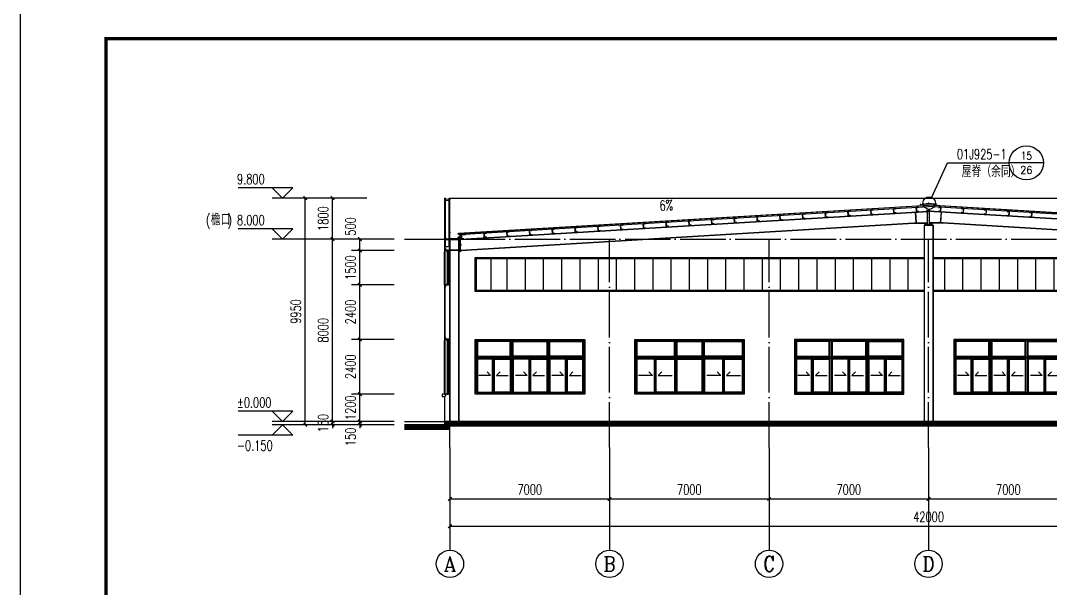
# Model space of a CAD drawing. Extents: x 170967 to 297117, y -33682 to 593582.
# Drawn here: x 170967 to 216156, y 73128 to 98039 of the extents above; entities that cross this region are included whole.
import ezdxf
from ezdxf.enums import TextEntityAlignment as Align

# ---------------------------------------------------------------- set-up
doc = ezdxf.new("R2010")
doc.units = 0
doc.header["$LTSCALE"] = 1000
doc.header["$MEASUREMENT"] = 0
doc.linetypes.add('DOTE', pattern=[2.42, 2, -0.2, 0.02, -0.2])
doc.layers.get('Defpoints').update_dxf_attribs({"color": 250})
for name, color, linetype in [('0 - 彩板', 4, 'Continuous'), ('0 - 梁柱', 3, 'Continuous'), ('0 - 立面线', 7, 'Continuous'), ('0-建筑立面', 255, 'Continuous'), ('AXIS', 171, 'Continuous'), ('AXIS_TEXT', 7, 'Continuous'), ('COLUMN', 9, 'Continuous'), ('DIM_ELEV', 171, 'Continuous'), ('DIM_IDEN', 150, 'Continuous'), ('DIM_SYMB', 171, 'Continuous'), ('DOTE', 14, 'DOTE'), ('PUB_TEXT', 7, 'Continuous'), ('TK', 4, 'Continuous'), ('WINDOW', 140, 'Continuous'), ('YS', 130, 'Continuous'), ('彩板', 4, 'Continuous'), ('梁柱', 3, 'Continuous'), ('窗', 132, 'Continuous'), ('立面线', 7, 'Continuous'), ('门', 6, 'Continuous')]:
    doc.layers.add(name, color=color, linetype=linetype)
doc.styles.add('_TCH_AXIS', font='COMPLEX', dxfattribs={"bigfont": 'GBCBIG'})
doc.styles.add('_TCH_DIM', font='SIMPLEX', dxfattribs={"bigfont": 'GBCBIG'})
doc.styles.add('_TCH_DIM_T3', font='SIMPLEX', dxfattribs={"width": 0.705882, "bigfont": 'GBCBIG'})
doc.styles.add('_TCH_LABEL', font='COMPLEX', dxfattribs={"bigfont": 'GBCBIG'})
doc.styles.add('COMPLEX', font='COMPLEX')
doc.dimstyles.new('_TCH_ARCH&&150', dxfattribs={"dimtxt": 446.25, "dimasz": 150, "dimexe": 375, "dimexo": 450, "dimgap": 189.375, "dimtad": 1, "dimdec": 0, "dimzin": 0, "dimdsep": 46, "dimtxsty": '_TCH_DIM_T3', "dimblk": 'ARCHTICK', "dimcen": 0.09, "dimclrt": 7, "dimazin": 2, "dimtfac": 1, "dimtdec": 0, "dimtix": 1, "dimtmove": 2, "dimatfit": 3, "dimfxl": 0, "dimtolj": 1, "dimtzin": 0, "dimarcsym": 0})

# ---------------------------------------------------------------- blocks, each defined once
blk = doc.blocks.new('EQEWR')
at = {"layer": 'WINDOW', "color": 251}
for p, q in [((1800, 5750), (1800, 7150)), ((2500, 5750), (2500, 7150)), ((3300, 5750), (3300, 7150)), ((4100, 5750), (4100, 7150)), ((4900, 5750), (4900, 7150)), ((5700, 5750), (5700, 7150)), ((6500, 5750), (6500, 7150)), ((7300, 5750), (7300, 7150)), ((8100, 5750), (8100, 7150)), ((8900, 5750), (8900, 7150)), ((9700, 5750), (9700, 7150)), ((10500, 5750), (10500, 7150)), ((11300, 5750), (11300, 7150)), ((12100, 5750), (12100, 7150)), ((12900, 5750), (12900, 7150)), ((13700, 5750), (13700, 7150)), ((14500, 5750), (14500, 7150)), ((15300, 5750), (15300, 7150)), ((16100, 5750), (16100, 7150)), ((16900, 5750), (16900, 7150)), ((17700, 5750), (17700, 7150)), ((18500, 5750), (18500, 7150)), ((19300, 5750), (19300, 7150)), ((20100, 5750), (20100, 7150)), ((21700, 5750), (21700, 7150)), ((22500, 5750), (22500, 7150)), ((23300, 5750), (23300, 7150)), ((24100, 5750), (24100, 7150)), ((24900, 5750), (24900, 7150)), ((25700, 5750), (25700, 7150)), ((26500, 5750), (26500, 7150)), ((27300, 5750), (27300, 7150)), ((28100, 5750), (28100, 7150)), ((28900, 5750), (28900, 7150)), ((29700, 5750), (29700, 7150)), ((30500, 5750), (30500, 7150)), ((31300, 5750), (31300, 7150)), ((32100, 5750), (32100, 7150)), ((32900, 5750), (32900, 7150)), ((33700, 5750), (33700, 7150)), ((34500, 5750), (34500, 7150)), ((35300, 5750), (35300, 7150)), ((36100, 5750), (36100, 7150)), ((36900, 5750), (36900, 7150)), ((37700, 5750), (37700, 7150)), ((38500, 5750), (38500, 7150)), ((39300, 5750), (39300, 7150)), ((40100, 5750), (40100, 7150)), ((1900, 1250), (1900, 2775)), ((3500, 1250), (3500, 2775)), ((5100, 1250), (5100, 2775)), ((9000, 1250), (9000, 2775)), ((12000, 1250), (12000, 2775)), ((15900, 1250), (15900, 2775)), ((17500, 1250), (17500, 2775)), ((19100, 1250), (19100, 2775)), ((22900, 1250), (22900, 2775)), ((24500, 1250), (24500, 2775)), ((26100, 1250), (26100, 2775)), ((31200, 1250), (31200, 2775)), ((33950, 2050), (33950, 50))]:
    blk.add_line(p, q, dxfattribs=at)
for points in [[(20790, 5700), (1100, 5700), (1100, 7200), (20790, 7200)], [(20790, 5750), (1150, 5750), (1150, 7150), (20790, 7150)], [(21190, 7200), (41100, 7200), (41100, 5700), (21190, 5700)], [(21190, 7150), (41050, 7150), (41050, 5750), (21190, 5750)], [(1615, 2172), (1771, 2013), (1260, 2013)], [(2185, 2172), (2029, 2013), (2540, 2013)], [(3215, 2172), (3371, 2013), (2860, 2013)], [(3785, 2172), (3629, 2013), (4140, 2013)], [(4815, 2172), (4971, 2013), (4460, 2013)], [(5385, 2172), (5229, 2013), (5740, 2013)], [(8715, 2172), (8871, 2013), (8260, 2013)], [(9285, 2172), (9129, 2013), (9740, 2013)], [(11715, 2172), (11871, 2013), (11260, 2013)], [(12285, 2172), (12129, 2013), (12740, 2013)], [(15615, 2172), (15771, 2013), (15260, 2013)], [(16185, 2172), (16029, 2013), (16540, 2013)], [(17215, 2172), (17371, 2013), (16860, 2013)], [(17785, 2172), (17629, 2013), (18140, 2013)], [(18815, 2172), (18971, 2013), (18460, 2013)], [(19385, 2172), (19229, 2013), (19740, 2013)], [(22615, 2172), (22771, 2013), (22260, 2013)], [(23185, 2172), (23029, 2013), (23540, 2013)], [(24215, 2172), (24371, 2013), (23860, 2013)], [(24785, 2172), (24629, 2013), (25140, 2013)], [(25815, 2172), (25971, 2013), (25460, 2013)], [(26385, 2172), (26229, 2013), (26740, 2013)], [(30915, 2172), (31071, 2013), (30460, 2013)], [(31485, 2172), (31329, 2013), (31940, 2013)]]:
    blk.add_lwpolyline(points, dxfattribs=at)
for points in [[(5900, 1200), (1100, 1200), (1100, 3600), (5900, 3600)], [(5850, 1250), (1150, 1250), (1150, 3550), (5850, 3550)], [(2635, 3510), (1190, 3510), (1190, 2865), (2635, 2865)], [(2725, 3550), (2675, 3550), (2675, 1250), (2725, 1250)], [(2765, 3510), (4235, 3510), (4235, 2865), (2765, 2865)], [(4325, 3550), (4275, 3550), (4275, 1250), (4325, 1250)], [(4365, 3510), (5810, 3510), (5810, 2865), (4365, 2865)], [(12900, 1200), (8100, 1200), (8100, 3600), (12900, 3600)], [(12850, 1250), (8150, 1250), (8150, 3550), (12850, 3550)], [(9835, 3510), (8190, 3510), (8190, 2865), (9835, 2865)], [(9925, 3550), (9875, 3550), (9875, 1250), (9925, 1250)], [(9965, 3510), (11035, 3510), (11035, 2865), (9965, 2865)], [(11125, 3550), (11075, 3550), (11075, 1250), (11125, 1250)], [(11165, 3510), (12810, 3510), (12810, 2865), (11165, 2865)], [(15100, 1200), (19900, 1200), (19900, 3600), (15100, 3600)], [(15150, 1250), (19850, 1250), (19850, 3550), (15150, 3550)], [(16635, 3510), (15190, 3510), (15190, 2865), (16635, 2865)], [(16675, 3550), (16725, 3550), (16725, 1250), (16675, 1250)], [(18235, 3510), (16765, 3510), (16765, 2865), (18235, 2865)], [(18275, 3550), (18325, 3550), (18325, 1250), (18275, 1250)], [(18365, 3510), (19810, 3510), (19810, 2865), (18365, 2865)], [(22100, 1200), (26900, 1200), (26900, 3600), (22100, 3600)], [(22150, 1250), (26850, 1250), (26850, 3550), (22150, 3550)], [(23635, 3510), (22190, 3510), (22190, 2865), (23635, 2865)], [(23675, 3550), (23725, 3550), (23725, 1250), (23675, 1250)], [(25235, 3510), (23765, 3510), (23765, 2865), (25235, 2865)], [(25275, 3550), (25325, 3550), (25325, 1250), (25275, 1250)], [(25365, 3510), (26810, 3510), (26810, 2865), (25365, 2865)], [(29100, 1200), (32100, 1200), (32100, 3600), (29100, 3600)], [(29150, 1250), (32050, 1250), (32050, 3550), (29150, 3550)], [(30235, 3510), (29190, 3510), (29190, 2865), (30235, 2865)], [(30275, 3550), (30325, 3550), (30325, 1250), (30275, 1250)], [(30365, 3510), (32010, 3510), (32010, 2865), (30365, 2865)], [(1150, 2825), (1150, 2775), (5850, 2775), (5850, 2825)], [(1860, 2735), (1190, 2735), (1190, 1290), (1860, 1290)], [(1940, 2735), (2635, 2735), (2635, 1290), (1940, 1290)], [(3460, 2735), (2765, 2735), (2765, 1290), (3460, 1290)], [(3540, 2735), (4235, 2735), (4235, 1290), (3540, 1290)], [(5060, 2735), (4365, 2735), (4365, 1290), (5060, 1290)], [(5140, 2735), (5810, 2735), (5810, 1290), (5140, 1290)], [(8150, 2825), (8150, 2775), (12850, 2775), (12850, 2825)], [(8960, 2735), (8190, 2735), (8190, 1290), (8960, 1290)], [(9040, 2735), (9835, 2735), (9835, 1290), (9040, 1290)], [(9965, 2735), (11035, 2735), (11035, 1290), (9965, 1290)], [(11960, 2735), (11165, 2735), (11165, 1290), (11960, 1290)], [(12040, 2735), (12810, 2735), (12810, 1290), (12040, 1290)], [(19850, 2825), (19850, 2775), (15150, 2775), (15150, 2825)], [(15860, 2735), (15190, 2735), (15190, 1290), (15860, 1290)], [(15940, 2735), (16635, 2735), (16635, 1290), (15940, 1290)], [(17460, 2735), (16765, 2735), (16765, 1290), (17460, 1290)], [(17540, 2735), (18235, 2735), (18235, 1290), (17540, 1290)], [(19060, 2735), (18365, 2735), (18365, 1290), (19060, 1290)], [(19140, 2735), (19810, 2735), (19810, 1290), (19140, 1290)], [(26850, 2825), (26850, 2775), (22150, 2775), (22150, 2825)], [(22860, 2735), (22190, 2735), (22190, 1290), (22860, 1290)], [(22940, 2735), (23635, 2735), (23635, 1290), (22940, 1290)], [(24460, 2735), (23765, 2735), (23765, 1290), (24460, 1290)], [(24540, 2735), (25235, 2735), (25235, 1290), (24540, 1290)], [(26060, 2735), (25365, 2735), (25365, 1290), (26060, 1290)], [(26140, 2735), (26810, 2735), (26810, 1290), (26140, 1290)], [(32050, 2825), (32050, 2775), (29150, 2775), (29150, 2825)], [(30235, 2735), (29190, 2735), (29190, 1290), (30235, 1290)], [(31160, 2735), (30365, 2735), (30365, 1290), (31160, 1290)], [(31240, 2735), (32010, 2735), (32010, 1290), (31240, 1290)], [(34700, 2100), (33200, 2100), (33200, 0), (34700, 0)], [(34650, 2050), (33250, 2050), (33250, 50), (34650, 50)]]:
    blk.add_lwpolyline(points, close=True, dxfattribs=at)
blk = doc.blocks.new('A$C25862AEB')
at = {"layer": 'YS'}
for p, q in [((200, 75), (0, 75)), ((0, 75), (0, 0)), ((0, 0), (20, 0)), ((198, 72), (2, 72)), ((2, 72), (2, 2)), ((2, 2), (20, 2)), ((205, 81), (5, 81)), ((5, 81), (5, 75)), ((205, 75), (5, 75)), ((20, 2), (20, 0)), ((180, 2), (198, 2)), ((180, 2), (180, 0)), ((180, 0), (200, 0)), ((198, 2), (198, 72)), ((200, 0), (200, 75))]:
    blk.add_line(p, q, dxfattribs=at)
blk = doc.blocks.new('A$C6EE6551E')
at = {"layer": 'COLUMN'}
blk.add_hatch(color=256, dxfattribs=at).paths.add_polyline_path([(5, 195), (75, 200), (77, 175), (82, 175), (80, 205), (0, 200), (13, 0), (93, 5), (91, 35), (86, 35), (88, 10), (18, 5)])
blk.add_lwpolyline([(93, 5), (13, 0), (0, 200), (80, 205), (82, 175), (77, 175), (75, 200), (5, 195), (18, 5), (88, 10), (86, 35), (91, 35)], close=True, dxfattribs=at)
blk = doc.blocks.new('GeYuanFrame_50425478', base_point=(20.09, 4.53))
at = {"layer": 'TK'}
blk.add_lwpolyline([(20.09, 4.53), (20.09, 598.53), (861.09, 598.53), (861.09, 4.53)], close=True, dxfattribs=at)
at = {"layer": 'TK', "const_width": 1}
blk.add_lwpolyline([(45.09, 588.53), (851.09, 588.53), (851.09, 14.53), (45.09, 14.53)], close=True, dxfattribs=at)
blk = doc.blocks.new('_AXISO')
blk.add_circle((0, 0), 0.5)
at = {"layer": 'AXIS_TEXT', "style": 'COMPLEX', "width": 1.041667}
blk.add_attdef('A', text='', height=0.56, dxfattribs=at).set_placement((-0.25, -0.28), (0.25, -0.28), align=Align.FIT)
blk = doc.blocks.new('_ArchTick')
at = {"color": 0, "linetype": 'ByBlock', "const_width": 0.4}
blk.add_lwpolyline([(-0.5, -0.5), (0.5, 0.5)], dxfattribs=at)
blk = doc.blocks.new('*D101')
at = {"layer": 'AXIS', "color": 0, "lineweight": -2}
for p, q in [((189809, 78853), (189809, 75478)), ((231809, 78853), (231809, 75478)), ((189809, 75853), (231809, 75853))]:
    blk.add_line(p, q, dxfattribs=at)
at = {"layer": 'Defpoints', "color": 0}
for p in [(189809, 79303), (231809, 79303), (231809, 75853)]:
    blk.add_point(p, dxfattribs=at)
at = {"layer": 'AXIS', "color": 0, "lineweight": -2, "xscale": 150, "yscale": 150, "zscale": 150, "rotation": 180}
blk.add_blockref('_ArchTick', (189809, 75853), dxfattribs=at)
at = {"layer": 'AXIS', "color": 0, "lineweight": -2, "xscale": 150, "yscale": 150, "zscale": 150}
blk.add_blockref('_ArchTick', (231809, 75853), dxfattribs=at)
at = {"layer": 'AXIS', "color": 7, "insert": (210809, 76265), "char_height": 446.2, "attachment_point": 5, "style": '_TCH_DIM_T3'}
blk.add_mtext('\\A1;42000', dxfattribs=at)
blk = doc.blocks.new('*D102')
at = {"layer": 'AXIS', "color": 0, "lineweight": -2}
for p, q in [((189809, 78853), (189809, 76678)), ((196809, 78853), (196809, 76678)), ((189809, 77053), (196809, 77053))]:
    blk.add_line(p, q, dxfattribs=at)
at = {"layer": 'Defpoints', "color": 0}
for p in [(189809, 79303), (196809, 79303), (196809, 77053)]:
    blk.add_point(p, dxfattribs=at)
at = {"layer": 'AXIS', "color": 0, "lineweight": -2, "xscale": 150, "yscale": 150, "zscale": 150, "rotation": 180}
blk.add_blockref('_ArchTick', (189809, 77053), dxfattribs=at)
at = {"layer": 'AXIS', "color": 0, "lineweight": -2, "xscale": 150, "yscale": 150, "zscale": 150}
blk.add_blockref('_ArchTick', (196809, 77053), dxfattribs=at)
at = {"layer": 'AXIS', "color": 7, "insert": (193309, 77465), "char_height": 446.2, "attachment_point": 5, "style": '_TCH_DIM_T3'}
blk.add_mtext('\\A1;7000', dxfattribs=at)
blk = doc.blocks.new('*D103')
at = {"layer": 'AXIS', "color": 0, "lineweight": -2}
for p, q in [((196809, 78853), (196809, 76678)), ((203809, 78853), (203809, 76678)), ((196809, 77053), (203809, 77053))]:
    blk.add_line(p, q, dxfattribs=at)
at = {"layer": 'Defpoints', "color": 0}
for p in [(196809, 79303), (203809, 79303), (203809, 77053)]:
    blk.add_point(p, dxfattribs=at)
at = {"layer": 'AXIS', "color": 0, "lineweight": -2, "xscale": 150, "yscale": 150, "zscale": 150, "rotation": 180}
blk.add_blockref('_ArchTick', (196809, 77053), dxfattribs=at)
at = {"layer": 'AXIS', "color": 0, "lineweight": -2, "xscale": 150, "yscale": 150, "zscale": 150}
blk.add_blockref('_ArchTick', (203809, 77053), dxfattribs=at)
at = {"layer": 'AXIS', "color": 7, "insert": (200309, 77465), "char_height": 446.2, "attachment_point": 5, "style": '_TCH_DIM_T3'}
blk.add_mtext('\\A1;7000', dxfattribs=at)
blk = doc.blocks.new('*D104')
at = {"layer": 'AXIS', "color": 0, "lineweight": -2}
for p, q in [((203809, 78853), (203809, 76678)), ((210809, 78853), (210809, 76678)), ((203809, 77053), (210809, 77053))]:
    blk.add_line(p, q, dxfattribs=at)
at = {"layer": 'Defpoints', "color": 0}
for p in [(203809, 79303), (210809, 79303), (210809, 77053)]:
    blk.add_point(p, dxfattribs=at)
at = {"layer": 'AXIS', "color": 0, "lineweight": -2, "xscale": 150, "yscale": 150, "zscale": 150, "rotation": 180}
blk.add_blockref('_ArchTick', (203809, 77053), dxfattribs=at)
at = {"layer": 'AXIS', "color": 0, "lineweight": -2, "xscale": 150, "yscale": 150, "zscale": 150}
blk.add_blockref('_ArchTick', (210809, 77053), dxfattribs=at)
at = {"layer": 'AXIS', "color": 7, "insert": (207309, 77465), "char_height": 446.2, "attachment_point": 5, "style": '_TCH_DIM_T3'}
blk.add_mtext('\\A1;7000', dxfattribs=at)
blk = doc.blocks.new('*D105')
at = {"layer": 'AXIS', "color": 0, "lineweight": -2}
for p, q in [((210809, 78853), (210809, 76678)), ((217809, 78853), (217809, 76678)), ((210809, 77053), (217809, 77053))]:
    blk.add_line(p, q, dxfattribs=at)
at = {"layer": 'Defpoints', "color": 0}
for p in [(210809, 79303), (217809, 79303), (217809, 77053)]:
    blk.add_point(p, dxfattribs=at)
at = {"layer": 'AXIS', "color": 0, "lineweight": -2, "xscale": 150, "yscale": 150, "zscale": 150, "rotation": 180}
blk.add_blockref('_ArchTick', (210809, 77053), dxfattribs=at)
at = {"layer": 'AXIS', "color": 0, "lineweight": -2, "xscale": 150, "yscale": 150, "zscale": 150}
blk.add_blockref('_ArchTick', (217809, 77053), dxfattribs=at)
at = {"layer": 'AXIS', "color": 7, "insert": (214309, 77465), "char_height": 446.2, "attachment_point": 5, "style": '_TCH_DIM_T3'}
blk.add_mtext('\\A1;7000', dxfattribs=at)
blk = doc.blocks.new('*D350')
at = {"layer": 'AXIS', "color": 0, "lineweight": -2}
for p, q in [((186159, 90253), (183084, 90253)), ((183459, 80303), (183459, 90253)), ((186159, 80303), (183084, 80303))]:
    blk.add_line(p, q, dxfattribs=at)
at = {"layer": 'Defpoints', "color": 0}
for p in [(183459, 90253), (186609, 90253), (186609, 80303)]:
    blk.add_point(p, dxfattribs=at)
at = {"layer": 'AXIS', "color": 0, "lineweight": -2, "xscale": 150, "yscale": 150, "zscale": 150}
for p, rotation in [((183459, 90253), 90), ((183459, 80303), 270)]:
    blk.add_blockref('_ArchTick', p, dxfattribs=dict(at, rotation=rotation))
at = {"layer": 'AXIS', "color": 7, "insert": (183047, 85278), "char_height": 446.2, "attachment_point": 5, "rotation": 90, "style": '_TCH_DIM_T3'}
blk.add_mtext('\\A1;9950', dxfattribs=at)
blk = doc.blocks.new('*D351')
at = {"layer": 'AXIS', "color": 0, "lineweight": -2}
for p, q in [((186159, 80453), (184284, 80453)), ((184659, 80453), (184659, 80603)), ((184659, 80303), (184659, 80453)), ((186159, 80303), (184284, 80303)), ((184659, 80303), (184659, 80153))]:
    blk.add_line(p, q, dxfattribs=at)
at = {"layer": 'Defpoints', "color": 0}
for p in [(184659, 80453), (186609, 80453), (186609, 80303)]:
    blk.add_point(p, dxfattribs=at)
at = {"layer": 'AXIS', "color": 0, "lineweight": -2, "xscale": 150, "yscale": 150, "zscale": 150}
for p, rotation in [((184659, 80453), 270), ((184659, 80303), 90)]:
    blk.add_blockref('_ArchTick', p, dxfattribs=dict(at, rotation=rotation))
at = {"layer": 'AXIS', "color": 7, "insert": (184247, 80378), "char_height": 446.2, "attachment_point": 5, "rotation": 90, "style": '_TCH_DIM_T3'}
blk.add_mtext('\\A1;150', dxfattribs=at)
blk = doc.blocks.new('*D352')
at = {"layer": 'AXIS', "color": 0, "lineweight": -2}
for p, q in [((186159, 88453), (184284, 88453)), ((184659, 80453), (184659, 88453)), ((186159, 80453), (184284, 80453))]:
    blk.add_line(p, q, dxfattribs=at)
at = {"layer": 'Defpoints', "color": 0}
for p in [(184659, 88453), (186609, 88453), (186609, 80453)]:
    blk.add_point(p, dxfattribs=at)
at = {"layer": 'AXIS', "color": 0, "lineweight": -2, "xscale": 150, "yscale": 150, "zscale": 150}
for p, rotation in [((184659, 88453), 90), ((184659, 80453), 270)]:
    blk.add_blockref('_ArchTick', p, dxfattribs=dict(at, rotation=rotation))
at = {"layer": 'AXIS', "color": 7, "insert": (184247, 84453), "char_height": 446.2, "attachment_point": 5, "rotation": 90, "style": '_TCH_DIM_T3'}
blk.add_mtext('\\A1;8000', dxfattribs=at)
blk = doc.blocks.new('*D353')
at = {"layer": 'AXIS', "color": 0, "lineweight": -2}
for p, q in [((186159, 90253), (184284, 90253)), ((184659, 88453), (184659, 90253)), ((186159, 88453), (184284, 88453))]:
    blk.add_line(p, q, dxfattribs=at)
at = {"layer": 'Defpoints', "color": 0}
for p in [(184659, 90253), (186609, 90253), (186609, 88453)]:
    blk.add_point(p, dxfattribs=at)
at = {"layer": 'AXIS', "color": 0, "lineweight": -2, "xscale": 150, "yscale": 150, "zscale": 150}
for p, rotation in [((184659, 90253), 90), ((184659, 88453), 270)]:
    blk.add_blockref('_ArchTick', p, dxfattribs=dict(at, rotation=rotation))
at = {"layer": 'AXIS', "color": 7, "insert": (184247, 89353), "char_height": 446.2, "attachment_point": 5, "rotation": 90, "style": '_TCH_DIM_T3'}
blk.add_mtext('\\A1;1800', dxfattribs=at)
blk = doc.blocks.new('*D354')
at = {"layer": 'AXIS', "color": 0, "lineweight": -2}
for p, q in [((187359, 80453), (185484, 80453)), ((185859, 80453), (185859, 80603)), ((185859, 80303), (185859, 80453)), ((187359, 80303), (185484, 80303)), ((185859, 80303), (185859, 80153))]:
    blk.add_line(p, q, dxfattribs=at)
at = {"layer": 'Defpoints', "color": 0}
for p in [(185859, 80453), (187809, 80453), (187809, 80303)]:
    blk.add_point(p, dxfattribs=at)
at = {"layer": 'AXIS', "color": 0, "lineweight": -2, "xscale": 150, "yscale": 150, "zscale": 150}
for p, rotation in [((185859, 80453), 270), ((185859, 80303), 90)]:
    blk.add_blockref('_ArchTick', p, dxfattribs=dict(at, rotation=rotation))
at = {"layer": 'AXIS', "color": 7, "insert": (185447, 79778), "char_height": 446.2, "attachment_point": 5, "rotation": 90, "style": '_TCH_DIM_T3'}
blk.add_mtext('\\A1;150', dxfattribs=at)
blk = doc.blocks.new('*D355')
at = {"layer": 'AXIS', "color": 0, "lineweight": -2}
for p, q in [((185859, 81653), (185859, 81803)), ((187359, 81653), (185484, 81653)), ((185859, 80453), (185859, 81653)), ((187359, 80453), (185484, 80453)), ((185859, 80453), (185859, 80303))]:
    blk.add_line(p, q, dxfattribs=at)
at = {"layer": 'Defpoints', "color": 0}
for p in [(185859, 81653), (187809, 81653), (187809, 80453)]:
    blk.add_point(p, dxfattribs=at)
at = {"layer": 'AXIS', "color": 0, "lineweight": -2, "xscale": 150, "yscale": 150, "zscale": 150}
for p, rotation in [((185859, 81653), 270), ((185859, 80453), 90)]:
    blk.add_blockref('_ArchTick', p, dxfattribs=dict(at, rotation=rotation))
at = {"layer": 'AXIS', "color": 7, "insert": (185447, 81053), "char_height": 446.2, "attachment_point": 5, "rotation": 90, "style": '_TCH_DIM_T3'}
blk.add_mtext('\\A1;1200', dxfattribs=at)
blk = doc.blocks.new('*D356')
at = {"layer": 'AXIS', "color": 0, "lineweight": -2}
for p, q in [((187359, 84053), (185484, 84053)), ((185859, 81653), (185859, 84053)), ((187359, 81653), (185484, 81653))]:
    blk.add_line(p, q, dxfattribs=at)
at = {"layer": 'Defpoints', "color": 0}
for p in [(185859, 84053), (187809, 84053), (187809, 81653)]:
    blk.add_point(p, dxfattribs=at)
at = {"layer": 'AXIS', "color": 0, "lineweight": -2, "xscale": 150, "yscale": 150, "zscale": 150}
for p, rotation in [((185859, 84053), 90), ((185859, 81653), 270)]:
    blk.add_blockref('_ArchTick', p, dxfattribs=dict(at, rotation=rotation))
at = {"layer": 'AXIS', "color": 7, "insert": (185447, 82853), "char_height": 446.2, "attachment_point": 5, "rotation": 90, "style": '_TCH_DIM_T3'}
blk.add_mtext('\\A1;2400', dxfattribs=at)
blk = doc.blocks.new('*D357')
at = {"layer": 'AXIS', "color": 0, "lineweight": -2}
for p, q in [((187359, 86453), (185484, 86453)), ((185859, 84053), (185859, 86453)), ((187359, 84053), (185484, 84053))]:
    blk.add_line(p, q, dxfattribs=at)
at = {"layer": 'Defpoints', "color": 0}
for p in [(185859, 86453), (187809, 86453), (187809, 84053)]:
    blk.add_point(p, dxfattribs=at)
at = {"layer": 'AXIS', "color": 0, "lineweight": -2, "xscale": 150, "yscale": 150, "zscale": 150}
for p, rotation in [((185859, 86453), 90), ((185859, 84053), 270)]:
    blk.add_blockref('_ArchTick', p, dxfattribs=dict(at, rotation=rotation))
at = {"layer": 'AXIS', "color": 7, "insert": (185447, 85253), "char_height": 446.2, "attachment_point": 5, "rotation": 90, "style": '_TCH_DIM_T3'}
blk.add_mtext('\\A1;2400', dxfattribs=at)
blk = doc.blocks.new('*D358')
at = {"layer": 'AXIS', "color": 0, "lineweight": -2}
for p, q in [((187359, 87953), (185484, 87953)), ((185859, 86453), (185859, 87953)), ((187359, 86453), (185484, 86453))]:
    blk.add_line(p, q, dxfattribs=at)
at = {"layer": 'Defpoints', "color": 0}
for p in [(185859, 87953), (187809, 87953), (187809, 86453)]:
    blk.add_point(p, dxfattribs=at)
at = {"layer": 'AXIS', "color": 0, "lineweight": -2, "xscale": 150, "yscale": 150, "zscale": 150}
for p, rotation in [((185859, 87953), 90), ((185859, 86453), 270)]:
    blk.add_blockref('_ArchTick', p, dxfattribs=dict(at, rotation=rotation))
at = {"layer": 'AXIS', "color": 7, "insert": (185447, 87203), "char_height": 446.2, "attachment_point": 5, "rotation": 90, "style": '_TCH_DIM_T3'}
blk.add_mtext('\\A1;1500', dxfattribs=at)
blk = doc.blocks.new('*D359')
at = {"layer": 'AXIS', "color": 0, "lineweight": -2}
for p, q in [((187359, 88453), (185484, 88453)), ((185859, 87953), (185859, 88453)), ((187359, 87953), (185484, 87953))]:
    blk.add_line(p, q, dxfattribs=at)
at = {"layer": 'Defpoints', "color": 0}
for p in [(185859, 88453), (187809, 88453), (187809, 87953)]:
    blk.add_point(p, dxfattribs=at)
at = {"layer": 'AXIS', "color": 0, "lineweight": -2, "xscale": 150, "yscale": 150, "zscale": 150}
for p, rotation in [((185859, 88453), 90), ((185859, 87953), 270)]:
    blk.add_blockref('_ArchTick', p, dxfattribs=dict(at, rotation=rotation))
at = {"layer": 'AXIS', "color": 7, "insert": (185447, 89008), "char_height": 446.2, "attachment_point": 5, "rotation": 90, "style": '_TCH_DIM_T3'}
blk.add_mtext('\\A1;500', dxfattribs=at)

msp = doc.modelspace()

# ---------------------------------------------------------------- hatches: boundary and pattern name
h = msp.add_hatch(color=256)
h.dxf.hatch_style = 1
h.paths.add_polyline_path([(190304.4, 88655.1), (190114.1, 88462.6), (189799.2, 88462.6), (189799.2, 88752.6), (189789.2, 88752.6), (189789.2, 88452.6), (190118.2, 88452.6), (190308.9, 88645.4), (190509.8, 88657.4), (190509.2, 88667.4)])

# ---------------------------------------------------------------- linework, layer by layer
for points in [[(189558.5, 81652.6), (189469.2, 81652.6), (189469.2, 81552.6), (189569.2, 81552.6)], [(234028.7, 80302.6), (231809.2, 80302.6), (231809.2, 80452.6), (189569.2, 80452.6), (189569.2, 80452.6), (189569.2, 80302.6), (187809.2, 80302.6)], [(234028.7, 80102.6), (231609.2, 80102.6), (231609.2, 80252.6), (189769.2, 80252.6), (189769.2, 80102.6), (187809.2, 80102.6)]]:
    msp.add_lwpolyline(points)
at = {"const_width": 200}
msp.add_lwpolyline([(234028.7, 80202.6), (231709.2, 80202.6), (231709.2, 80352.6), (189669.2, 80352.6), (189669.2, 80202.6), (187809.2, 80202.6)], dxfattribs=at)
at = {"layer": '0 - 彩板'}
for p, q in [((190183.7, 88707.9), (210809.2, 89945.5)), ((190183.7, 88697.9), (210809.2, 89935.5)), ((231434.7, 88707.9), (210809.2, 89945.5)), ((231434.7, 88697.9), (210809.2, 89935.5)), ((190183.7, 88647.9), (210809.2, 89885.4)), ((231434.7, 88647.9), (210809.2, 89885.4)), ((190183.7, 88647.9), (190183.7, 88707.9))]:
    msp.add_line(p, q, dxfattribs=at)
at = {"layer": '0 - 梁柱'}
for p, q in [((189599.2, 88527.6), (189599.2, 90167.6)), ((189599.2, 90167.6), (189779.2, 90167.6)), ((189609.2, 88527.6), (189609.2, 90167.6)), ((189609.2, 90157.6), (189769.2, 90157.6)), ((189769.2, 88527.6), (189769.2, 90167.6)), ((189779.2, 88527.6), (189779.2, 90167.6)), ((190269.2, 88452.6), (210809.2, 89685)), ((190269.2, 88432.6), (210809.2, 89665)), ((231349.2, 88452.6), (210809.2, 89685)), ((231349.2, 88432.6), (210809.2, 89665)), ((190269.2, 87971.8), (210161.1, 89165.3)), ((190269.2, 87951.7), (210161.7, 89145.3)), ((231349.2, 87951.7), (211456.7, 89145.3)), ((231349.2, 87971.8), (211457.3, 89165.3)), ((189599.2, 88452.6), (189769.2, 88452.6)), ((189599.2, 88126.6), (189599.2, 88452.6)), ((189599.2, 88442.6), (189769.2, 88442.6)), ((189599.2, 88126.6), (189779.2, 88126.6)), ((189609.2, 88126.6), (189609.2, 88442.6)), ((189769.2, 88126.6), (189769.2, 88442.6)), ((189779.2, 88126.6), (189779.2, 88452.6)), ((189779.2, 88382.6), (189809.2, 88382.6)), ((189779.2, 88182.6), (189809.2, 88182.6)), ((189789.2, 88382.6), (189799.2, 88382.6)), ((189789.2, 88182.6), (189799.2, 88182.6)), ((189809.2, 80452.6), (189809.2, 88452.6)), ((189819.2, 80452.6), (189819.2, 88452.6)), ((190209.2, 88452.6), (189819.2, 88452.6)), ((189819.2, 88442.6), (190209.2, 88442.6)), ((189819.2, 88432.6), (190209.2, 88432.6)), ((190209.2, 88502.6), (190159.2, 88452.6)), ((190199.2, 80452.6), (190199.2, 88452.6)), ((190199.2, 88212.6), (190199.2, 88432.6)), ((190269.2, 88502.6), (190209.2, 88502.6)), ((190209.2, 87902.6), (190209.2, 88502.6)), ((190209.2, 80452.6), (190209.2, 88452.6)), ((190239.2, 87902.6), (190239.2, 88502.6)), ((190269.2, 88502.6), (190316.4, 88455.5)), ((190269.2, 87902.6), (190269.2, 88502.6)), ((190239.2, 87972.6), (189819.2, 87972.6)), ((190239.2, 87952.6), (189819.2, 87952.6)), ((190269.2, 87902.6), (190209.2, 87902.6)), ((190269.2, 87902.6), (190321.4, 87954.9))]:
    msp.add_line(p, q, dxfattribs=at)
for points in [[(190209.2, 88212.6), (190179.2, 88212.6), (190179.2, 88192.6), (190209.2, 88192.6)], [(190269.2, 88192.6), (190299.2, 88192.6), (190299.2, 88212.6), (190269.2, 88212.6)]]:
    msp.add_lwpolyline(points, dxfattribs=at)
at = {"layer": '0 - 梁柱', "const_width": 5}
for points in [[(190194.2, 88477.6), (190284.2, 88477.6)], [(190194.2, 88382.8), (190284.2, 88382.8)], [(190194.2, 88291), (190284.2, 88291)], [(190194.2, 88114.2), (190284.2, 88114.2)], [(190194.2, 88022.5), (190284.2, 88022.5)], [(190194.2, 87927.6), (190284.2, 87927.6)]]:
    msp.add_lwpolyline(points, dxfattribs=at)
at = {"layer": '0 - 立面线'}
for p, q in [((189569.2, 90252.6), (189569.2, 81652.6)), ((189569.2, 90242.6), (189589.2, 90242.6)), ((189589.2, 90252.6), (189589.2, 81652.6)), ((189789.2, 88662.6), (189789.2, 90242.6)), ((189789.2, 90242.6), (189809.2, 90242.6)), ((189809.2, 88662.6), (189809.2, 90242.6)), ((189789.2, 88662.6), (189809.2, 88662.6)), ((189558.5, 87900.4), (189558.5, 86452.6)), ((189587.2, 87952.6), (189569.2, 87952.6)), ((189587.2, 87952.6), (189569.2, 87952.6)), ((189587.2, 84052.6), (189569.2, 84052.6)), ((189589.2, 84052.6), (189569.2, 84052.6)), ((189558.5, 84000.4), (189558.5, 81652.6)), ((189569.2, 81652.6), (189469.2, 81652.6)), ((189469.2, 81652.6), (189469.2, 81552.6)), ((189569.2, 81652.6), (189469.2, 81652.6)), ((189469.2, 81652.6), (189469.2, 81552.6)), ((189469.2, 81552.6), (189569.2, 81552.6)), ((189469.2, 81552.6), (189569.2, 81552.6)), ((189569.2, 81552.6), (189569.2, 80302.6))]:
    msp.add_line(p, q, dxfattribs=at)
at = {"layer": 'AXIS'}
for p, q in [((189809.2, 79302.6), (189809.2, 74802.6)), ((196809.2, 79302.6), (196809.2, 74802.6)), ((203809.2, 79302.6), (203809.2, 74802.6)), ((210809.2, 79302.6), (210809.2, 74802.6))]:
    msp.add_line(p, q, dxfattribs=at)
at = {"layer": 'COLUMN'}
msp.add_lwpolyline([(190304.4, 88655.1), (190114.1, 88462.6), (189799.2, 88462.6), (189799.2, 88752.6), (189789.2, 88752.6), (189789.2, 88452.6), (190118.2, 88452.6), (190308.9, 88645.4), (190509.8, 88657.4), (190509.2, 88667.4)], close=True, dxfattribs=at)
at = {"layer": 'DIM_ELEV'}
for p, q in [((182909.2, 90702.6), (180509.2, 90702.6)), ((182459.2, 90252.6), (182009.2, 90702.6)), ((182459.2, 90252.6), (182909.2, 90702.6)), ((184659.2, 90252.6), (182009.2, 90252.6)), ((182909.2, 88902.6), (180509.2, 88902.6)), ((182459.2, 88452.6), (182009.2, 88902.6)), ((182459.2, 88452.6), (182909.2, 88902.6)), ((184659.2, 88452.6), (182009.2, 88452.6)), ((182909.2, 80902.6), (180509.2, 80902.6)), ((182459.2, 80452.6), (182009.2, 80902.6)), ((182459.2, 80452.6), (182909.2, 80902.6)), ((184659.2, 80452.6), (182009.2, 80452.6)), ((182459.2, 80302.6), (182009.2, 79852.6)), ((184659.2, 80302.6), (182009.2, 80302.6)), ((182459.2, 80302.6), (182909.2, 79852.6)), ((182909.2, 79852.6), (180509.2, 79852.6))]:
    msp.add_line(p, q, dxfattribs=at)
at = {"layer": 'DIM_IDEN'}
for p, q in [((210950.9, 90285.4), (211645, 91796.7)), ((211645, 91796.7), (214351.1, 91796.7)), ((215851.1, 91796.7), (214351.1, 91796.7))]:
    msp.add_line(p, q, dxfattribs=at)
for centre, radius in [((215101.1, 91796.7), 750), ((210835.4, 90034), 276.7)]:
    msp.add_circle(centre, radius, dxfattribs=at)
at = {"layer": 'DIM_SYMB'}
msp.add_lwpolyline([(200291.5, 89614.4, 0, 0, 0), (198776.1, 89523.5, 120, 0, 0), (198326.9, 89496.5, 0, 0, 0)], format="xyseb", dxfattribs=at)
at = {"layer": 'DOTE'}
for p, q in [((189809.2, 79302.6), (189809.2, 90252.6)), ((187809.2, 88452.6), (234028.7, 88452.6)), ((196809.2, 79302.6), (196809.2, 88452.6)), ((203809.2, 79302.6), (203809.2, 88452.6)), ((210809.2, 79302.6), (210809.2, 88452.6)), ((187809.2, 80452.6), (234028.7, 80452.6))]:
    msp.add_line(p, q, dxfattribs=at)
at = {"layer": 'YS', "const_width": 8}
for points in [[(189805.4, 90172), (189829.9, 90192.1), (189829.9, 90252.6), (189548.5, 90252.6), (189548.5, 90192.1), (189573, 90172)], [(189597.4, 88052), (189597.4, 87946), (189558.5, 87946), (189558.5, 87900.4), (189590, 87916.4)], [(189799.2, 86513.2), (189799.2, 86452.6), (189558.5, 86452.6), (189558.5, 86370.4), (189583, 86343.9)], [(189597.4, 84152), (189597.4, 84046), (189558.5, 84046), (189558.5, 84000.4), (189590, 84016.4)], [(189799.2, 81713.2), (189799.2, 81652.6), (189558.5, 81652.6), (189558.5, 81570.4), (189583, 81543.9)]]:
    msp.add_lwpolyline(points, dxfattribs=at)
at = {"layer": 'YS'}
for points in [[(189779.2, 90177.6), (189779.2, 90232.6), (189769.2, 90232.6), (189769.2, 90242.6), (189789.2, 90242.6), (189789.2, 90167.6), (189589.2, 90167.6), (189589.2, 90242.6), (189609.2, 90242.6), (189609.2, 90232.6), (189599.2, 90232.6), (189599.2, 90177.6)], [(189769.2, 88462.6), (189769.2, 88517.6), (189759.2, 88517.6), (189759.2, 88527.6), (189779.2, 88527.6), (189779.2, 88452.6), (189599.2, 88452.6), (189599.2, 88527.6), (189619.2, 88527.6), (189619.2, 88517.6), (189609.2, 88517.6), (189609.2, 88462.6)]]:
    msp.add_lwpolyline(points, close=True, dxfattribs=at)
at = {"layer": '彩板'}
for p, q in [((210445.9, 89975.2, 0), (210811.5, 90007.6, 0)), ((210445.9, 89965.2, 0), (210811.5, 89997.6, 0)), ((211177.1, 89975.2, 0), (210811.5, 90007.6, 0)), ((211177.1, 89965.2, 0), (210811.5, 89997.6, 0))]:
    msp.add_line(p, q, dxfattribs=at)
at = {"layer": '梁柱'}
for p, q in [((210268.9, 89165.3), (210237.9, 89630.7)), ((210279, 89165.3), (210247.9, 89631.5)), ((210730, 89680.3), (210769.2, 89719.5)), ((210730, 89680.3), (210769.2, 89719.5)), ((210769.2, 89719.5), (210849.2, 89719.5)), ((210769.2, 89093.6), (210769.2, 89719.5)), ((210849.2, 89719.5), (210769.2, 89719.5)), ((210769.2, 89093.6), (210769.2, 89719.5)), ((210849.2, 89093.6), (210849.2, 89719.5)), ((210888.4, 89680.3), (210849.2, 89719.5)), ((210888.4, 89680.3), (210849.2, 89719.5)), ((210849.2, 89093.6), (210849.2, 89719.5)), ((211339.4, 89165.3), (211370.5, 89631.5)), ((211349.5, 89165.3), (211380.5, 89630.7)), ((210161.1, 89165.3), (210769.2, 89165.3)), ((210161.7, 89145.3), (210769.2, 89145.3)), ((210609.2, 89070.6), (210609.2, 80452.6)), ((211009.2, 89070.6), (210609.2, 89070.6)), ((210619.2, 89070.6), (210619.2, 80452.6)), ((211457.3, 89165.3), (210849.2, 89165.3)), ((211456.7, 89145.3), (210849.2, 89145.3)), ((210999.2, 89070.6), (210999.2, 80452.6)), ((211009.2, 89070.6), (211009.2, 80452.6))]:
    msp.add_line(p, q, dxfattribs=at)
at = {"layer": '梁柱', "const_width": 15}
for points in [[(210874.2, 89582.5), (210744.2, 89582.5)], [(210744.2, 89582.5), (210874.2, 89582.5)], [(210744.2, 89499), (210769.2, 89499)], [(210744.2, 89499), (210769.2, 89499)], [(210874.2, 89499), (210849.2, 89499)], [(210874.2, 89499), (210849.2, 89499)], [(210874.2, 89415.5), (210744.2, 89415.5)], [(210744.2, 89415.5), (210874.2, 89415.5)], [(210744.2, 89331.9), (210769.2, 89331.9)], [(210744.2, 89331.9), (210769.2, 89331.9)], [(210874.2, 89248.4), (210744.2, 89248.4)], [(210744.2, 89248.4), (210874.2, 89248.4)], [(210874.2, 89331.9), (210849.2, 89331.9)], [(210874.2, 89331.9), (210849.2, 89331.9)]]:
    msp.add_lwpolyline(points, dxfattribs=at)
at = {"layer": '梁柱'}
for points in [[(210659.2, 89143.6), (210659.2, 89070.6), (210959.2, 89070.6), (210959.2, 89143.6)], [(210959.2, 89143.6), (210959.2, 89070.6), (210659.2, 89070.6), (210659.2, 89143.6)], [(210769.2, 89143.6), (210719.2, 89143.6), (210769.2, 89093.6), (210849.2, 89093.6), (210899.2, 89143.6), (210849.2, 89143.6)], [(210849.2, 89143.6), (210899.2, 89143.6), (210849.2, 89093.6), (210769.2, 89093.6), (210719.2, 89143.6), (210769.2, 89143.6)]]:
    msp.add_lwpolyline(points, dxfattribs=at)
at = {"layer": '窗'}
for p, q in [((189689.2, 87902.4), (189689.2, 86502.9)), ((189729.2, 87902.4), (189729.2, 86502.9)), ((189689.2, 84002.4), (189689.2, 81702.9)), ((189729.2, 84002.4), (189729.2, 81702.9))]:
    msp.add_line(p, q, dxfattribs=at)
at = {"layer": '窗', "color": 6}
for points in [[(189671.9, 87952.6), (189746.5, 87952.6), (189746.5, 87902.4), (189671.9, 87902.4)], [(189675.6, 87948.9), (189742.8, 87948.9), (189742.8, 87906.2), (189675.6, 87906.2)], [(189671.9, 86452.6), (189746.5, 86452.6), (189746.5, 86502.9), (189671.9, 86502.9)], [(189675.6, 86456.4), (189742.8, 86456.4), (189742.8, 86499.1), (189675.6, 86499.1)], [(189671.9, 84052.6), (189746.5, 84052.6), (189746.5, 84002.4), (189671.9, 84002.4)], [(189675.6, 84048.9), (189742.8, 84048.9), (189742.8, 84006.2), (189675.6, 84006.2)], [(189671.9, 81652.6), (189746.5, 81652.6), (189746.5, 81702.9), (189671.9, 81702.9)], [(189675.6, 81656.4), (189742.8, 81656.4), (189742.8, 81699.1), (189675.6, 81699.1)]]:
    msp.add_lwpolyline(points, close=True, dxfattribs=at)
at = {"layer": '立面线', "color": 251}
msp.add_line((189829.9, 90252.6), (231788.5, 90252.6), dxfattribs=at)
at = {"layer": '门', "const_width": 10, "elevation": 0}
msp.add_lwpolyline([(211210.4, 89953.5), (211174.6, 90002.9), (210835.4, 90034), (210811.5, 90084), (210787.7, 90034), (210448.5, 90002.9), (210412.6, 89953.5)], dxfattribs=at)

# ---------------------------------------------------------------- block references
at = {"xscale": -1, "rotation": 180}
for p in [(189604.2, 88033.6), (189604.2, 84133.6)]:
    msp.add_blockref('A$C25862AEB', p, dxfattribs=at)
for p in [(189604.2, 86371.6), (189604.2, 81571.6)]:
    msp.add_blockref('A$C25862AEB', p)
at = {"layer": '0-建筑立面', "xscale": 150, "yscale": 150, "zscale": 150}
msp.add_blockref('GeYuanFrame_50425478', (170967.1, 9651.8), dxfattribs=at)
at = {"layer": '0-建筑立面'}
msp.add_blockref('EQEWR', (189819.2, 80452.6), dxfattribs=at)
at = {"layer": 'AXIS'}
ref = msp.add_blockref('_AXISO', (189809.2, 74202.6), dxfattribs=dict(at, xscale=1200, yscale=1200, zscale=1200))
ref.add_attrib('A', 'A', dxfattribs={"layer": 'AXIS_TEXT', "height": 637.8, "style": '_TCH_AXIS'}).set_placement((189535.9, 73883.7), (190082.5, 73883.7), align=Align.FIT)
ref = msp.add_blockref('_AXISO', (196809.2, 74202.6), dxfattribs=dict(at, xscale=1200, yscale=1200, zscale=1200))
ref.add_attrib('A', 'B', dxfattribs={"layer": 'AXIS_TEXT', "height": 652.9, "style": '_TCH_AXIS'}).set_placement((196544.9, 73876.2), (197073.5, 73876.2), align=Align.FIT)
ref = msp.add_blockref('_AXISO', (203809.2, 74202.6), dxfattribs=dict(at, xscale=1200, yscale=1200, zscale=1200))
ref.add_attrib('A', 'C', dxfattribs={"layer": 'AXIS_TEXT', "height": 683.5, "style": '_TCH_AXIS'}).set_placement((203565.1, 73860.9), (204053.3, 73860.9), align=Align.FIT)
ref = msp.add_blockref('_AXISO', (210809.2, 74202.6), dxfattribs=dict(at, xscale=1200, yscale=1200, zscale=1200))
ref.add_attrib('A', 'D', dxfattribs={"layer": 'AXIS_TEXT', "height": 652.9, "style": '_TCH_AXIS'}).set_placement((210544.9, 73876.2), (211073.5, 73876.2), align=Align.FIT)
at = {"layer": 'COLUMN', "extrusion": (-1.18367e-18, -8.2849e-20, -1), "xscale": -1, "zscale": -1, "rotation": 0.3804444718160838}
for p in [(-204278, 89294), (-205276.2, 89353.9), (-206274.4, 89413.8), (-207272.6, 89473.7), (-208270.8, 89533.6), (-209269, 89593.5), (-210269, 89653.5), (-197290.5, 88874.8), (-198288.8, 88934.7), (-199287, 88994.6), (-200285.2, 89054.5), (-201283.4, 89114.4), (-202281.6, 89174.3), (-203279.8, 89234.2), (-190303.1, 88455.6), (-191301.3, 88515.4), (-192299.5, 88575.3), (-193297.7, 88635.2), (-194295.9, 88695.1), (-195294.1, 88755), (-196292.3, 88814.9)]:
    msp.add_blockref('A$C6EE6551E', p, dxfattribs=at)
at = {"layer": 'COLUMN', "extrusion": (1.18367e-18, -8.2849e-20, -1), "zscale": -1, "rotation": 359.6195555281839}
for p in [(-211349.4, 89653.5), (-212349.4, 89593.5), (-213347.6, 89533.6), (-214345.8, 89473.7), (-215344, 89413.8)]:
    msp.add_blockref('A$C6EE6551E', p, dxfattribs=at)

# ---------------------------------------------------------------- texts
at = {"layer": 'PUB_TEXT', "style": '_TCH_DIM', "width": 0.705882}
for s, height, p in [('01J925-1', 446.25, (212048.6, 91954.2)), ('9.800', 446.25, (180464.2, 90860.1)), ('(', 446.2, (179104.1, 89060.1)), (')', 446.2, (180051.4, 89060.1)), ('8.000', 446.25, (180464.2, 89060.1)), ('%%P0.000', 446.25, (180464.2, 81060.1)), ('-0.150', 446.25, (180464.2, 79170.1))]:
    msp.add_text(s, height=height, dxfattribs=at).set_placement(p)
at = {"layer": 'PUB_TEXT', "style": '_TCH_LABEL'}
for s, height, p, p2 in [('15', 346.49, (214861.9, 91942.4), (215340.4, 91942.4)), ('26', 329.48, (214834.4, 91318.6), (215367.8, 91318.6))]:
    msp.add_text(s, height=height, dxfattribs=at).set_placement(p, p2, align=Align.FIT)
at = {"layer": 'PUB_TEXT', "style": '_TCH_DIM'}
for s, p in [('屋脊（余同）', (212262.8, 91170)), ('檐口', (179314.1, 89060.1))]:
    msp.add_text(s, height=506.38, dxfattribs=at).set_placement(p)
at = {"layer": 'PUB_TEXT', "style": '_TCH_DIM', "width": 0.705882}
msp.add_text('6%', height=446.25, rotation=3.43363, dxfattribs=at).set_placement((199015.3, 89695.6))

# ---------------------------------------------------------------- dimensions: what is measured, and where the dimension line sits
at = {"layer": 'AXIS'}
for p1, p2, distance, picture, middle in [((186609.2, 80302.6), (186609.2, 90252.6), 3150, '*D350', (183046.7, 85277.6)), ((186609.2, 88452.6), (186609.2, 90252.6), 1950, '*D353', (184246.7, 89352.6)), ((186609.2, 80452.6), (186609.2, 88452.6), 1950, '*D352', (184246.7, 84452.6)), ((187809.2, 86452.6), (187809.2, 87952.6), 1950, '*D358', (185446.7, 87202.6)), ((187809.2, 84052.6), (187809.2, 86452.6), 1950, '*D357', (185446.7, 85252.6)), ((187809.2, 81652.6), (187809.2, 84052.6), 1950, '*D356', (185446.7, 82852.6)), ((187809.2, 80452.6), (187809.2, 81652.6), 1950, '*D355', (185446.7, 81052.6)), ((186609.2, 80302.6), (186609.2, 80452.6), 1950, '*D351', (184246.7, 80377.6)), ((189809.2, 79302.6), (231809.2, 79302.6), -3450, '*D101', (210809.2, 76265.1)), ((189809.2, 79302.6), (196809.2, 79302.6), -2250, '*D102', (193309.2, 77465.1)), ((196809.2, 79302.6), (203809.2, 79302.6), -2250, '*D103', (200309.2, 77465.1)), ((203809.2, 79302.6), (210809.2, 79302.6), -2250, '*D104', (207309.2, 77465.1)), ((210809.2, 79302.6), (217809.2, 79302.6), -2250, '*D105', (214309.2, 77465.1))]:
    dim = msp.add_aligned_dim(p1=p1, p2=p2, distance=distance, dimstyle='_TCH_ARCH&&150', dxfattribs=at)
    dim.commit()
    dim.dimension.update_dxf_attribs({"geometry": picture, "text_midpoint": middle})
for base, p1, p2, picture, middle in [((185859.2, 88452.6), (187809.2, 87952.6), (187809.2, 88452.6), '*D359', (185446.7, 89007.6)), ((185859.2, 80452.6), (187809.2, 80302.6), (187809.2, 80452.6), '*D354', (185446.7, 79777.6))]:
    dim = msp.add_linear_dim(base=base, p1=p1, p2=p2, angle=90, dimstyle='_TCH_ARCH&&150', dxfattribs=at)
    dim.commit()
    dim.dimension.update_dxf_attribs({"geometry": picture, "text_midpoint": middle, "dimtype": 161})

doc.saveas('drawing.dxf')
